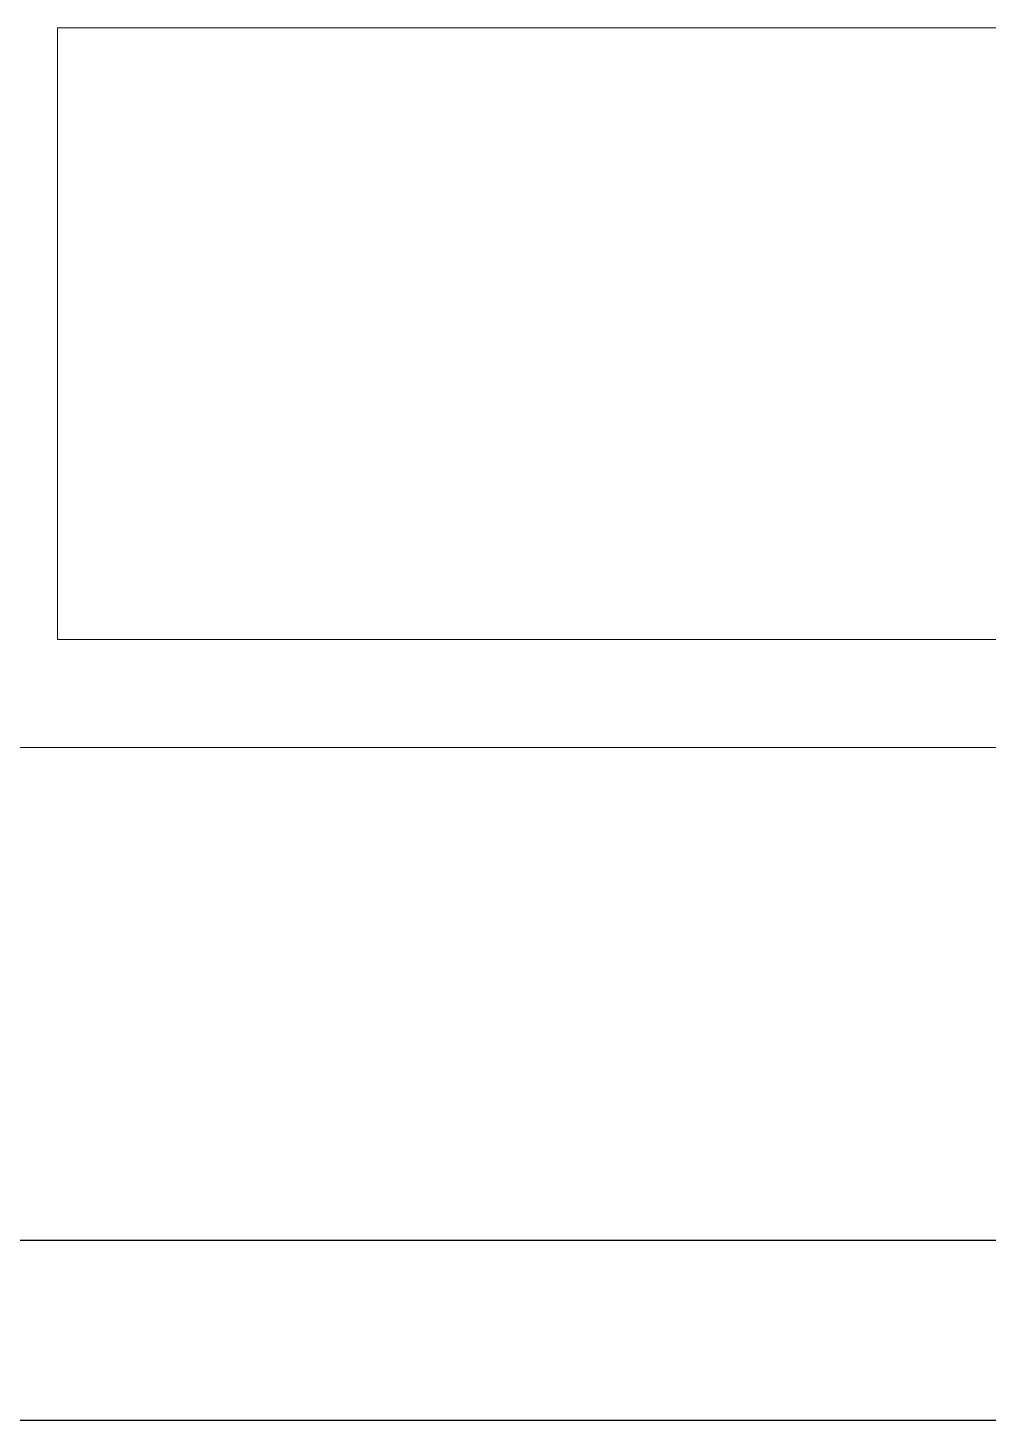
# Model space of a CAD drawing. Header units: millimetres. Extents: x 3104083 to 3173399, y -3165492 to -3044687.
# Drawn here: x 3117149.6 to 3117256.3, y -3094281.7 to -3094126.9 of the extents above; entities that cross this region are included whole.
import ezdxf

# ---------------------------------------------------------------- set-up
doc = ezdxf.new("R2010")
doc.units = ezdxf.units.MM
doc.header["$LTSCALE"] = 500
doc.header["$MEASUREMENT"] = 0
doc.layers.add('E-立面造型线', color=3, linetype='CONTINUOUS')
doc.layers.add('ZB_厨柜', color=7, linetype='CONTINUOUS')
doc.layers.add('电器', color=85, linetype='CONTINUOUS', lineweight=15)

# ---------------------------------------------------------------- blocks, each defined once
blk = doc.blocks.new('双灶具平面')
at = {"layer": '电器'}
for p, q in [((216860.64, -106326.37), (216400.64, -106326.37)), ((216400.64, -106326.37), (216400.64, -106394.37)), ((216860.64, -106394.37), (216400.64, -106394.37)), ((217004.64, -106406.37), (216256.64, -106406.37))]:
    blk.add_line(p, q, dxfattribs=at)

msp = doc.modelspace()

# ---------------------------------------------------------------- linework, layer by layer
at = {"layer": 'E-立面造型线', "color": 44}
for p, q in [((3116492.911, -3094261.699), (3117942.911, -3094261.699)), ((3116492.911, -3094281.699), (3117962.911, -3094281.699))]:
    msp.add_line(p, q, dxfattribs=at)

# ---------------------------------------------------------------- block references
at = {"layer": 'ZB_厨柜', "color": 253}
msp.add_blockref('双灶具平面', (2900752.268, -2987800.574), dxfattribs=at)

doc.saveas('drawing.dxf')
